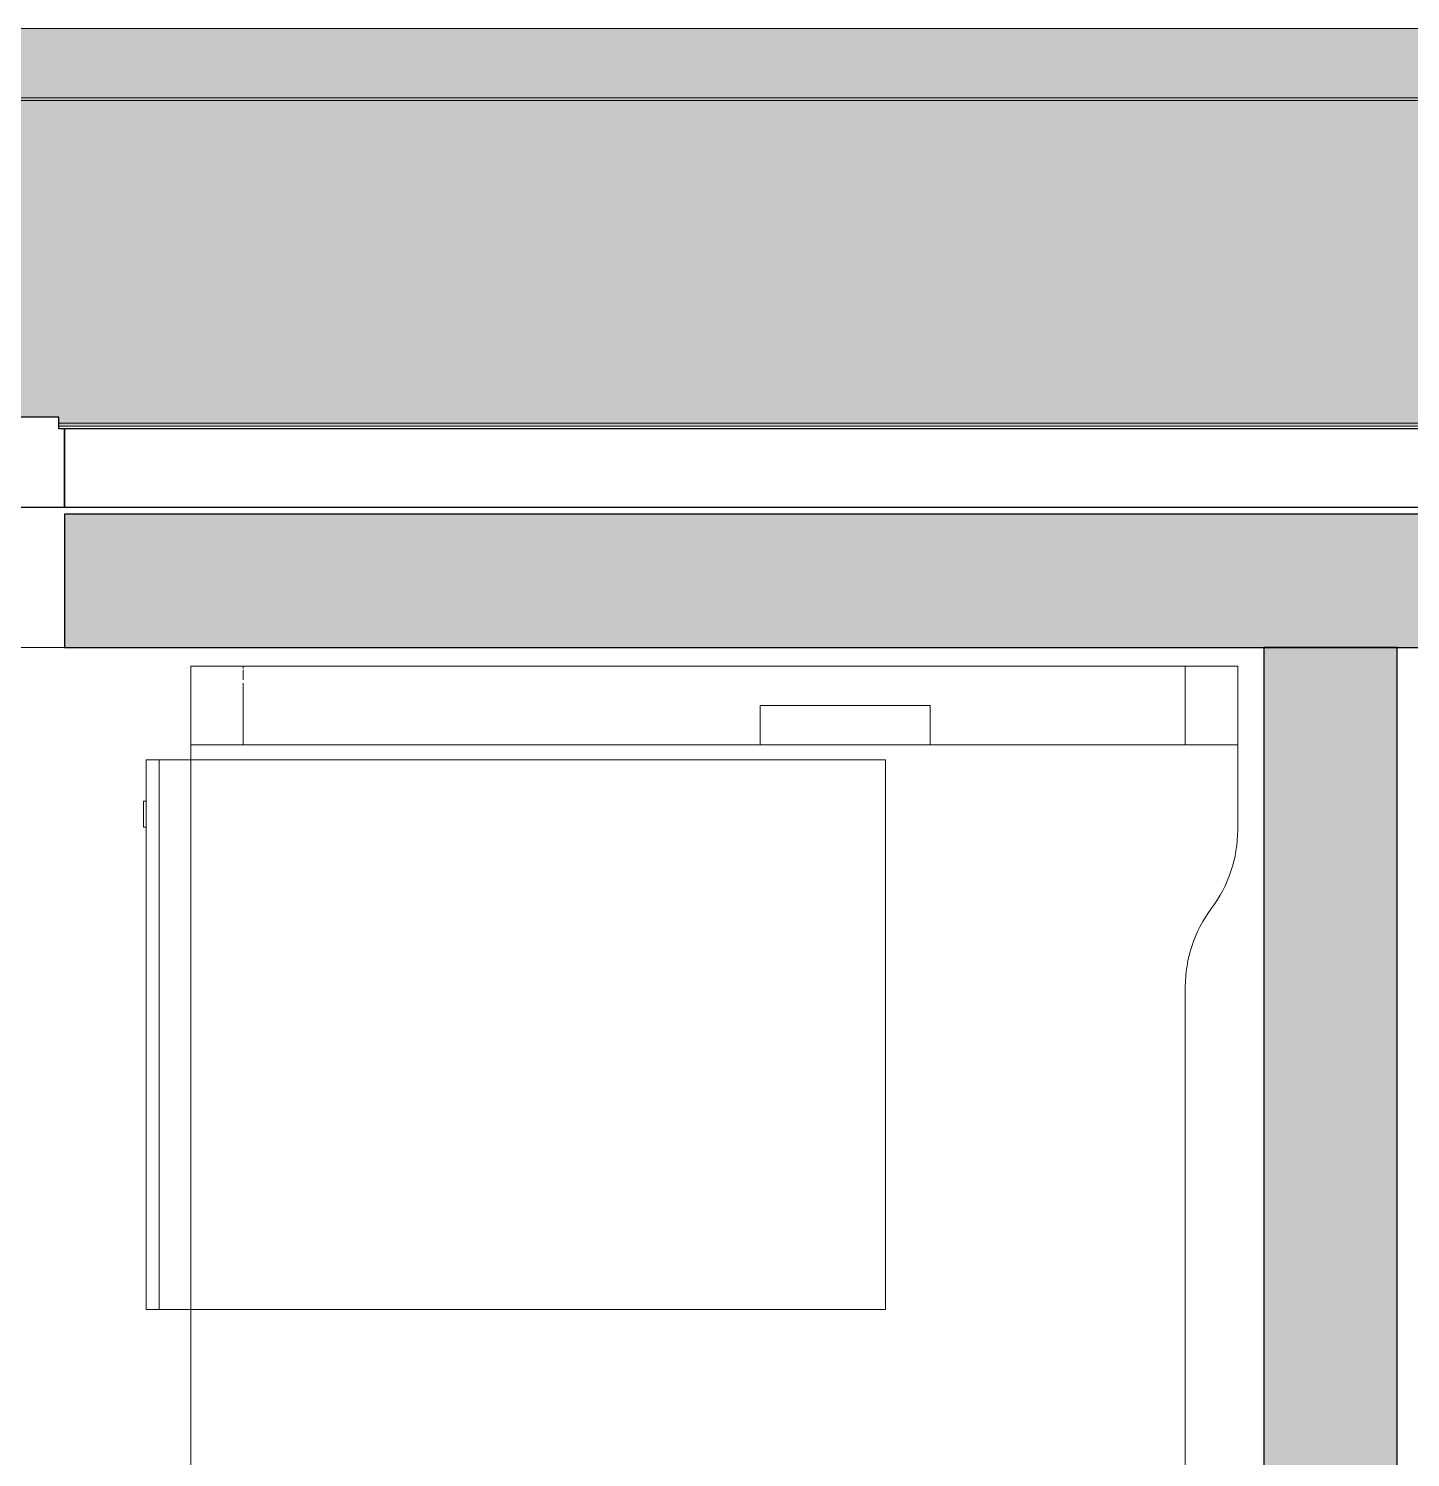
# Model space of a CAD drawing. Header units: millimetres. Extents: x 155927 to 326028, y -36033 to 97293.
# Drawn here: x 227137 to 228193, y 33627 to 34719 of the extents above; entities that cross this region are included whole.
import ezdxf

# ---------------------------------------------------------------- set-up
doc = ezdxf.new("R2010")
doc.units = ezdxf.units.MM
doc.header["$MEASUREMENT"] = 0
for name, color, linetype, lineweight in [('A-GLAZ', 7, 'CONTINUOUS', 9), ('A-GLAZ-CWMG', 7, 'CONTINUOUS', 9), ('A-WALL-PATT', 7, 'CONTINUOUS', 9), ('I-FURN', 8, 'CONTINUOUS', 9), ('I-WALL', 7, 'CONTINUOUS', 9)]:
    doc.layers.add(name, color=color, linetype=linetype, lineweight=lineweight)

msp = doc.modelspace()

# ---------------------------------------------------------------- hatches: boundary and pattern name
at = {"layer": 'A-GLAZ'}
msp.add_hatch(color=256, dxfattribs=at).paths.add_polyline_path([(229692.8, 34417), (229692.8, 34718.6), (220908.8, 34718.6), (220908.8, 34417), (220913.2, 34417), (220913.2, 34421.6), (222104.5, 34421.6), (222104.5, 34417), (223441.2, 34417), (223441.2, 34421.6), (224632.5, 34421.6), (224632.5, 34417), (225969.2, 34417), (225969.2, 34421.6), (227160.5, 34421.6), (227160.5, 34417), (228497.2, 34417), (228497.2, 34421.6), (229688.5, 34421.6), (229688.5, 34417)], flags=0)
h = msp.add_hatch(color=256, dxfattribs=at)
h.paths.add_polyline_path([(229692.8, 34414.8), (229692.8, 34417), (229688.5, 34417), (229688.5, 34414.8)], flags=0)
h.paths.add_polyline_path([(228450.1, 34414.8), (228497.2, 34414.8), (228497.2, 34417), (227160.5, 34417), (227160.5, 34414.8), (227843.5, 34414.8)], flags=0)
h.paths.add_polyline_path([(225969.2, 34414.8), (225969.2, 34417), (224632.5, 34417), (224632.5, 34414.8), (225964.2, 34414.8)], flags=0)
h.paths.add_polyline_path([(223441.2, 34414.8), (223441.2, 34417), (222104.5, 34417), (222104.5, 34414.8), (223436.2, 34414.8)], flags=0)
h.paths.add_polyline_path([(220913.2, 34414.8), (220913.2, 34417), (220908.8, 34417), (220908.8, 34414.8)], flags=0)
at = {"layer": 'A-WALL-PATT'}
for points in [[(227266.8, 34245.6), (227266.8, 34347.6), (227164.8, 34347.6), (227164.8, 34245.6)], [(227266.8, 34245.6), (228390.8, 34245.6), (228390.8, 34347.6), (227266.8, 34347.6)], [(228183.4, 29859.6), (228183.4, 34245.6), (228081.4, 34245.6), (228081.4, 29859.6)]]:
    msp.add_hatch(color=256, dxfattribs=at).paths.add_polyline_path(points, flags=0)

# ---------------------------------------------------------------- linework, layer by layer
at = {"layer": 'A-GLAZ'}
for p, q in [((229692.8, 34718.6), (220908.8, 34718.6)), ((228497.2, 34417), (227160.5, 34417)), ((228497.2, 34414.8), (227160.5, 34414.8))]:
    msp.add_line(p, q, dxfattribs=at)
at = {"layer": 'A-GLAZ', "lineweight": 30}
for p, q in [((227160.5, 34421.6), (227099.6, 34421.6)), ((227160.5, 34412.6), (227160.5, 34421.6)), ((227164.8, 34412.6), (227160.5, 34412.6)), ((228492.8, 34412.6), (227164.8, 34412.6)), ((227164.8, 34412.6), (227164.8, 34352.8)), ((227164.8, 34352.8), (227164.8, 34412.6)), ((227105.6, 34352.8), (227164.8, 34352.8)), ((227164.8, 34352.8), (228492.8, 34352.8))]:
    msp.add_line(p, q, dxfattribs=at)
at = {"layer": 'A-GLAZ-CWMG'}
for p, q in [((226800.8, 34665.6), (227550.8, 34665.6)), ((227550.8, 34663.6), (226800.8, 34663.6)), ((227550.8, 34665.6), (228292.8, 34665.6)), ((228292.8, 34663.6), (227550.8, 34663.6))]:
    msp.add_line(p, q, dxfattribs=at)
at = {"layer": 'I-FURN'}
for p, q in [((227301.4, 34231.3), (227261.4, 34231.3)), ((227261.4, 34231.3), (228061.4, 34231.3)), ((227261.4, 34171.3), (227261.4, 34231.3)), ((227261.4, 34231.3), (227261.4, 34171.3)), ((228061.4, 34231.3), (227261.4, 34231.3)), ((227261.4, 34231.3), (227261.4, 32631.3)), ((227261.4, 32631.3), (227261.4, 34231.3)), ((227261.4, 34231.3), (228061.4, 34231.3)), ((228021.4, 34231.3), (227301.4, 34231.3)), ((227301.4, 34231.3), (227301.4, 34229.5)), ((227301.4, 34231.3), (227301.4, 34229.5)), ((228061.4, 34231.3), (228021.4, 34231.3)), ((228021.4, 34231.3), (228021.4, 34171.3)), ((228021.4, 34231.3), (228021.4, 34171.3)), ((228061.4, 34231.3), (228061.4, 34171.3)), ((228061.4, 34231.3), (228061.4, 34171.3)), ((228061.4, 34106.3), (228061.4, 34231.3)), ((228061.4, 34231.3), (228061.4, 34106.3)), ((227301.4, 34228.6), (227301.4, 34220.8)), ((227301.4, 34228.6), (227301.4, 34220.8)), ((227301.4, 34218.4), (227301.4, 34171.3)), ((227301.4, 34218.4), (227301.4, 34171.3)), ((227696.4, 34171.3), (227696.4, 34201.3)), ((227696.4, 34201.3), (227826.4, 34201.3)), ((227826.4, 34201.3), (227696.4, 34201.3)), ((227696.4, 34201.3), (227696.4, 34171.3)), ((227826.4, 34201.3), (227826.4, 34171.3)), ((227826.4, 34201.3), (227826.4, 34171.3)), ((227261.4, 34171.3), (227301.4, 34171.3)), ((227696.4, 34171.3), (227261.4, 34171.3)), ((227301.4, 34171.3), (228021.4, 34171.3)), ((227826.4, 34171.3), (227696.4, 34171.3)), ((228061.4, 34171.3), (227826.4, 34171.3)), ((228021.4, 34171.3), (228061.4, 34171.3)), ((227237.2, 34159.8), (227227.2, 34159.8)), ((227227.2, 34159.8), (227227.2, 33739.8)), ((227237.2, 33739.8), (227237.2, 34159.8)), ((227261.4, 34159.8), (227237.2, 34159.8)), ((227237.2, 34159.8), (227237.2, 33739.8)), ((227792.2, 34159.8), (227261.4, 34159.8)), ((227792.2, 33739.8), (227792.2, 34159.8)), ((227227.2, 34128.2), (227225.2, 34128.2)), ((227225.2, 34108.2), (227225.2, 34128.2)), ((227225.2, 34128.2), (227225.2, 34108.2)), ((227225.2, 34108.2), (227227.2, 34108.2)), ((228021.4, 33154), (228021.4, 33986.3)), ((228021.4, 33986.3), (228021.4, 33154)), ((227227.2, 33739.8), (227237.2, 33739.8)), ((227237.2, 33739.8), (227261.4, 33739.8)), ((227261.4, 33739.8), (227792.2, 33739.8))]:
    msp.add_line(p, q, dxfattribs=at)
for centre, start, end in [((227961.4, 34106.3), 323.1301, 0), ((227961.4, 34106.3), 323.1301, 0), ((228121.4, 33986.3), 143.1301, 180), ((228121.4, 33986.3), 143.1301, 180)]:
    msp.add_arc(centre, 100, start, end, dxfattribs=at)
at = {"layer": 'I-WALL', "lineweight": 30}
for p, q in [((227164.8, 34347.6), (227164.8, 34245.6)), ((227266.8, 34347.6), (227164.8, 34347.6)), ((228390.8, 34347.6), (227266.8, 34347.6)), ((227164.8, 34245.6), (227266.8, 34245.6)), ((227266.8, 34245.6), (228390.8, 34245.6)), ((228081.4, 34245.6), (228081.4, 29859.6)), ((228183.4, 34245.6), (228081.4, 34245.6)), ((228183.4, 29859.6), (228183.4, 34245.6))]:
    msp.add_line(p, q, dxfattribs=at)
at = {"layer": 'I-WALL'}
msp.add_line((227164.8, 34245.6), (225964.8, 34245.6), dxfattribs=at)

doc.saveas('drawing.dxf')
